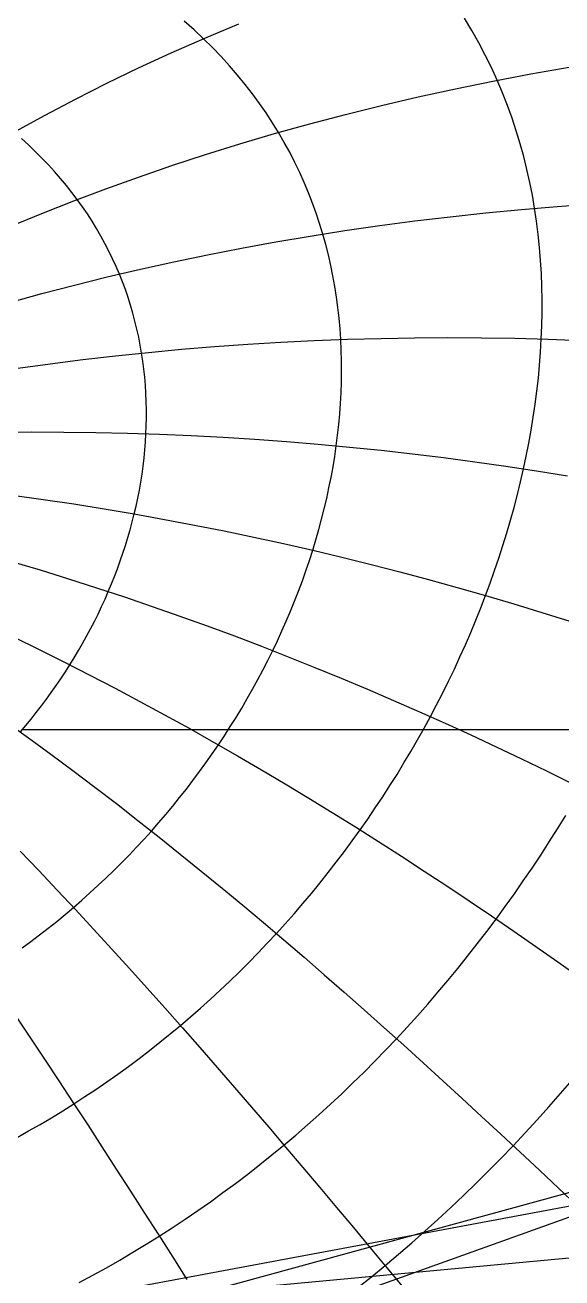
# Model space of a CAD drawing. Header units: millimetres. Extents: x -267 to 267, y -134 to 134.
# Drawn here: x 25.4 to 55.8, y 3.8 to 74.8 of the extents above; entities that cross this region are included whole.
import ezdxf

# ---------------------------------------------------------------- set-up
doc = ezdxf.new("R2010")
doc.units = ezdxf.units.MM
doc.layers.add('ENGRAVE', color=7, linetype='Continuous')

msp = doc.modelspace()

# ---------------------------------------------------------------- linework, layer by layer
at = {"layer": 'ENGRAVE'}
for points in [[(24.8674, 68.7643), (26.5543, 69.692), (28.2808, 70.6026), (30.0478, 71.4954), (31.8564, 72.3695), (33.7075, 73.2241), (35.6019, 74.0583), (37.5405, 74.8711)], [(41.7193, 45.0297), (41.8969, 45.6134), (42.0651, 46.1993), (42.2238, 46.7872), (42.3727, 47.3772), (42.5118, 47.969), (42.6408, 48.5625), (42.7597, 49.1576), (42.8684, 49.7541), (42.9665, 50.352), (43.054, 50.951), (43.1308, 51.5511), (43.1966, 52.1521), (43.2512, 52.7538), (43.2946, 53.3562), (43.3265, 53.9591), (43.3467, 54.5622), (43.355, 55.1656), (43.3513, 55.769), (43.3354, 56.3723), (43.307, 56.9753), (43.2659, 57.5778), (43.212, 58.1797), (43.145, 58.7809), (43.0647, 59.3812), (42.9708, 59.9803), (42.8633, 60.5781), (42.7417, 61.1745), (42.606, 61.7693), (42.4558, 62.3622), (42.2909, 62.9531), (42.1111, 63.5419), (41.9161, 64.1282), (41.7057, 64.7119), (41.4796, 65.2928), (41.2376, 65.8708), (40.9794, 66.4455), (40.7048, 67.0167), (40.4135, 67.5844), (40.1052, 68.1481), (39.7797, 68.7078), (39.4367, 69.2631), (39.0761, 69.8138), (38.6975, 70.3597), (38.3007, 70.9006), (37.8854, 71.4361), (37.4515, 71.9661), (36.9986, 72.4902), (36.5267, 73.0083), (36.0354, 73.5199), (35.5246, 74.025), (34.994, 74.5231), (34.4436, 75.014)], [(51.5127, 42.4628), (51.7741, 43.1683), (52.0256, 43.877), (52.2671, 44.5885), (52.4985, 45.3029), (52.7195, 46.0199), (52.9301, 46.7395), (53.13, 47.4615), (53.3191, 48.1858), (53.4972, 48.9123), (53.6641, 49.6408), (53.8196, 50.3712), (53.9636, 51.1033), (54.0957, 51.8371), (54.2158, 52.5723), (54.3236, 53.3089), (54.419, 54.0466), (54.5017, 54.7854), (54.5713, 55.5251), (54.6277, 56.2655), (54.6706, 57.0065), (54.6997, 57.7479), (54.7147, 58.4896), (54.7153, 59.2313), (54.7011, 59.973), (54.672, 60.7144), (54.6274, 61.4554), (54.5671, 62.1958), (54.4907, 62.9354), (54.3978, 63.674), (54.2881, 64.4114), (54.161, 65.1475), (54.0163, 65.8819), (53.8535, 66.6146), (53.6721, 67.3452), (53.4716, 68.0736), (53.2517, 68.7996), (53.0118, 69.5228), (52.7514, 70.2431), (52.4699, 70.9601), (52.167, 71.6737), (51.842, 72.3836), (51.4943, 73.0895), (51.1234, 73.791), (50.7287, 74.488), (50.3096, 75.1801)], [(24.6102, 63.3988), (26.3792, 64.1241), (28.1763, 64.8307), (30.0019, 65.5181), (31.856, 66.1855), (33.7385, 66.8325), (35.6495, 67.4582), (37.5889, 68.0622), (39.5563, 68.6437), (41.5515, 69.2021), (43.574, 69.7369), (45.6234, 70.2473), (47.699, 70.7328), (49.8002, 71.1927), (51.926, 71.6265), (54.0755, 72.0336), (56.2477, 72.4135)], [(31.6093, 47.0883), (31.7136, 47.5381), (31.8098, 47.9893), (31.8977, 48.4417), (31.9772, 48.8952), (32.0483, 49.3497), (32.1108, 49.8052), (32.1646, 50.2614), (32.2097, 50.7183), (32.2459, 51.1758), (32.2731, 51.6337), (32.2912, 52.0919), (32.3001, 52.5502), (32.2997, 53.0087), (32.2899, 53.467), (32.2706, 53.9252), (32.2416, 54.383), (32.2029, 54.8404), (32.1544, 55.2972), (32.0959, 55.7533), (32.0273, 56.2085), (31.9486, 56.6627), (31.8595, 57.1158), (31.7601, 57.5676), (31.6502, 58.018), (31.5296, 58.4668), (31.3984, 58.9139), (31.2563, 59.3592), (31.1033, 59.8025), (30.9393, 60.2436), (30.7641, 60.6824), (30.5777, 61.1188), (30.3801, 61.5525), (30.1709, 61.9835), (29.9503, 62.4115), (29.7182, 62.8365), (29.4743, 63.2582), (29.2187, 63.6764), (28.9512, 64.0912), (28.6719, 64.5021), (28.3806, 64.9092), (28.0773, 65.3121), (27.7619, 65.7108), (27.4344, 66.1051), (27.0947, 66.4948), (26.7429, 66.8797), (26.3788, 67.2596), (26.0025, 67.6345), (25.6139, 68.004), (25.2131, 68.368)], [(24.5563, 59.0814), (26.3799, 59.5803), (28.2213, 60.0598), (30.0802, 60.5194), (31.9561, 60.9587), (33.8486, 61.3773), (35.7572, 61.7749), (37.6812, 62.151), (39.6202, 62.5052), (41.5734, 62.8373), (43.54, 63.1469), (45.5194, 63.4337), (47.5107, 63.6974), (49.513, 63.9376), (51.5253, 64.1542), (53.5468, 64.347), (55.5765, 64.5156), (57.6132, 64.66)], [(25.0037, 55.3537), (26.8439, 55.6061), (28.6921, 55.8392), (30.5479, 56.0528), (32.4105, 56.2467), (34.2795, 56.4208), (36.1541, 56.5748), (38.0337, 56.7087), (39.9176, 56.8224), (41.8051, 56.9157), (43.6956, 56.9886), (45.5882, 57.0409), (47.4824, 57.0728), (49.3773, 57.0841), (51.2723, 57.0747), (53.1665, 57.0449), (55.0594, 56.9945), (56.9501, 56.9235)], [(133.5177, 51.5127), (135.0929, 50.7952), (136.65, 50.0643), (138.1891, 49.3203), (139.7106, 48.5637), (141.2145, 47.7949), (142.7013, 47.0142), (144.1712, 46.222), (145.6245, 45.4186), (147.0616, 44.6046), (148.4827, 43.78), (149.8881, 42.9455), (151.2784, 42.1011), (152.6536, 41.2474), (154.0144, 40.3846), (155.3609, 39.513), (156.6935, 38.633), (158.0127, 37.7448), (159.3188, 36.8487), (-106.4232, -35.9451)], [(24.0001, 51.7208), (25.8081, 51.734), (27.6163, 51.7292), (29.4241, 51.7063), (31.231, 51.6655), (33.0364, 51.6066), (34.8397, 51.5298), (36.6406, 51.4351), (38.4384, 51.3225), (40.2327, 51.1923), (42.0229, 51.0444), (43.8087, 50.8789), (45.5894, 50.6961), (47.3647, 50.4959), (49.1342, 50.2786), (50.8973, 50.0444), (52.6537, 49.7933), (54.403, 49.5255), (56.1449, 49.2413)], [(170.3053, 48.1424), (-95.4101, -47.1671)], [(24.718, 48.1562), (26.4508, 47.9129), (28.1772, 47.6537), (29.8968, 47.3788), (31.6093, 47.0883), (33.3144, 46.7825), (35.0118, 46.4615), (36.7012, 46.1255), (38.3824, 45.7747), (40.0552, 45.4094), (41.7193, 45.0297), (43.3745, 44.6359), (45.0208, 44.2281), (46.6579, 43.8067), (48.2856, 43.3719), (49.904, 42.9238), (51.5127, 42.4628), (53.1119, 41.989), (54.7014, 41.5028), (56.2811, 41.0043)], [(25.1539, 34.7341), (25.4599, 35.0966), (25.7605, 35.4634), (26.0555, 35.8343), (26.3448, 36.2092), (26.6285, 36.5882), (26.9063, 36.971), (27.1782, 37.3576), (27.4442, 37.7479), (27.7042, 38.1418), (27.9579, 38.5393), (28.2055, 38.9402), (28.4468, 39.3445), (28.6816, 39.7521), (28.91, 40.1628), (29.1318, 40.5766), (29.347, 40.9934), (29.5554, 41.4132), (29.7569, 41.8357), (29.9516, 42.2609), (30.1392, 42.6887), (30.3197, 43.1191), (30.4931, 43.5518), (30.6591, 43.9869), (30.8177, 44.4241), (30.9689, 44.8635), (31.1125, 45.3049), (31.2485, 45.7482), (31.3767, 46.1932), (31.497, 46.64), (31.6093, 47.0883)], [(25.2524, 22.4962), (25.7503, 22.8615), (26.2433, 23.2336), (26.7313, 23.6125), (27.2142, 23.9982), (27.6919, 24.3904), (28.1643, 24.7892), (28.6314, 25.1945), (29.093, 25.6062), (29.5491, 26.0241), (29.9996, 26.4482), (30.4444, 26.8785), (30.8834, 27.3147), (31.3165, 27.7569), (31.7436, 28.2049), (32.1647, 28.6586), (32.5796, 29.1181), (32.9883, 29.583), (33.3907, 30.0534), (33.7867, 30.5292), (34.1763, 31.0102), (34.5592, 31.4965), (34.9355, 31.9877), (35.305, 32.484), (35.6676, 32.9851), (36.0234, 33.491), (36.3721, 34.0016), (36.7137, 34.5167), (37.0481, 35.0363), (37.3752, 35.5602), (37.6949, 36.0884), (38.007, 36.6208), (38.3116, 37.1572), (38.6085, 37.6975), (38.8976, 38.2417), (39.1788, 38.7895), (39.452, 39.341), (39.7171, 39.896), (39.974, 40.4544), (40.2225, 41.016), (40.4626, 41.5809), (40.6941, 42.1487), (40.917, 42.7195), (41.1311, 43.2931), (41.3362, 43.8694), (41.5323, 44.4483), (41.7193, 45.0297)], [(24.6542, 44.4013), (26.2695, 43.9167), (27.8742, 43.419), (29.4683, 42.9084), (31.0517, 42.3853), (32.6244, 41.8499), (34.1863, 41.3024), (35.7376, 40.7432), (37.2782, 40.1724), (38.8082, 39.5905), (40.3275, 38.9975), (41.8364, 38.3938), (43.3348, 37.7797), (44.8228, 37.1554), (46.3005, 36.5212), (47.7682, 35.8774), (49.2258, 35.2241), (50.6735, 34.5616), (52.1114, 33.8903), (53.5398, 33.2103), (54.9587, 32.522), (56.3683, 31.8255)], [(24.9695, 11.753), (25.6231, 12.1154), (26.2719, 12.4869), (26.9159, 12.8673), (27.5548, 13.2566), (28.1887, 13.6546), (28.8173, 14.0613), (29.4407, 14.4766), (30.0586, 14.9004), (30.6712, 15.3326), (31.2781, 15.7731), (31.8794, 16.2217), (32.475, 16.6785), (33.0647, 17.1433), (33.6485, 17.6159), (34.2263, 18.0964), (34.7981, 18.5845), (35.3637, 19.0802), (35.9231, 19.5834), (36.4761, 20.094), (37.0228, 20.6119), (37.563, 21.1369), (38.0967, 21.669), (38.6237, 22.208), (39.144, 22.7539), (39.6576, 23.3065), (40.1642, 23.8657), (40.664, 24.4314), (41.1568, 25.0036), (41.6425, 25.582), (42.121, 26.1666), (42.5923, 26.7573), (43.0563, 27.354), (43.5129, 27.9565), (43.962, 28.5648), (44.4036, 29.1786), (44.8375, 29.7981), (45.2638, 30.4229), (45.6822, 31.053), (46.0928, 31.6882), (46.4954, 32.3286), (46.89, 32.9739), (47.2764, 33.624), (47.6546, 34.2788), (48.0244, 34.9383), (48.3858, 35.6022), (48.7387, 36.2705), (49.0829, 36.9431), (49.4184, 37.6198), (49.7451, 38.3005), (50.0628, 38.9852), (50.3714, 39.6736), (50.6709, 40.3657), (50.961, 41.0613), (51.2417, 41.7604), (51.5127, 42.4628)], [(24.7589, 40.1239), (26.2168, 39.4114), (27.6624, 38.6889), (29.096, 37.9569), (30.5177, 37.2154), (31.9278, 36.465), (33.3265, 35.7057), (34.714, 34.938), (36.0906, 34.162), (37.4565, 33.378), (38.8119, 32.5864), (40.1571, 31.7873), (41.4924, 30.981), (42.8181, 30.1678), (44.1343, 29.3479), (45.4414, 28.5216), (46.7396, 27.689), (48.0292, 26.8505), (49.3106, 26.0062), (50.5838, 25.1564), (51.8493, 24.3014), (53.1074, 23.4412), (54.3582, 22.5763), (55.6021, 21.7066), (56.8393, 20.8326)], [(133.5177, 35.0118), (134.8953, 34.2366), (136.2622, 33.4534), (137.6186, 32.6625), (138.9648, 31.8641), (140.301, 31.0585), (141.6276, 30.2459), (142.9447, 29.4266), (144.2526, 28.6009), (145.5517, 27.7689), (146.8421, 26.931), (148.1242, 26.0872), (149.3983, 25.238), (-116.3709, -24.3834)], [(24.3452, 35.3142), (25.6179, 34.3984), (26.8787, 33.4757), (28.1283, 32.5465), (29.3668, 31.611), (30.5947, 30.6694), (31.8123, 29.722), (33.0201, 28.769), (34.2183, 27.8107), (35.4074, 26.8473), (36.5877, 25.879), (37.7596, 24.906), (38.9233, 23.9287), (40.0794, 22.9471), (41.228, 21.9615), (42.3696, 20.972), (43.5046, 19.979), (44.6331, 18.9826), (45.7557, 17.9829), (46.8726, 16.9802), (47.9842, 15.9747), (49.0908, 14.9665), (50.1928, 13.9558), (51.2903, 12.9428), (52.3839, 11.9278), (53.4738, 10.9108), (54.5603, 9.892), (55.6438, 8.8716), (56.7246, 7.8498)], [(25.22, 34.863), (26.7035, 34.863), (28.1871, 34.863), (29.6706, 34.863), (31.1541, 34.863), (32.6377, 34.863), (34.1212, 34.863), (35.6047, 34.863), (37.0882, 34.863), (38.5718, 34.863), (40.0553, 34.863), (41.5388, 34.863), (43.0224, 34.863), (44.5059, 34.863), (45.9894, 34.863), (47.473, 34.863), (48.9565, 34.863), (50.44, 34.863), (51.9235, 34.863), (53.4071, 34.863), (54.8906, 34.863), (56.3741, 34.863)], [(28.493, 3.5327), (29.2624, 3.9446), (30.0262, 4.3669), (30.7843, 4.7997), (31.5367, 5.2427), (32.2832, 5.6958), (33.0238, 6.159), (33.7584, 6.6321), (34.4868, 7.1151), (35.209, 7.6077), (35.9249, 8.1099), (36.6345, 8.6215), (37.3376, 9.1425), (38.0341, 9.6727), (38.7241, 10.2119), (39.4074, 10.7602), (40.0839, 11.3173), (40.7536, 11.8831), (41.4165, 12.4574), (42.0724, 13.0403), (42.7214, 13.6315), (43.3633, 14.231), (43.998, 14.8385), (44.6256, 15.454), (45.246, 16.0774), (45.8591, 16.7085), (46.4649, 17.3472), (47.0633, 17.9933), (47.6543, 18.6469), (48.2378, 19.3076), (48.8137, 19.9755), (49.3821, 20.6503), (49.9428, 21.332), (50.4959, 22.0205), (51.0412, 22.7156), (51.5787, 23.4171), (52.1084, 24.1251), (52.6302, 24.8393), (53.144, 25.5596), (53.6499, 26.2859), (54.1477, 27.0181), (54.6373, 27.7561), (55.1188, 28.4998), (55.5921, 29.249), (56.057, 30.0035)], [(25.1491, 27.9681), (26.2016, 26.8707), (27.2453, 25.7694), (28.2806, 24.6646), (29.3078, 23.5563), (30.3274, 22.4447), (31.3398, 21.3301), (32.3455, 20.2127), (33.3447, 19.0925), (34.338, 17.9698), (35.3256, 16.8447), (36.308, 15.7174), (37.2855, 14.588), (38.2585, 13.4568), (39.2274, 12.3239), (40.1925, 11.1894), (41.1542, 10.0534), (42.1128, 8.9162), (43.0688, 7.7779), (44.0224, 6.6386), (44.974, 5.4984), (45.924, 4.3576), (46.8726, 3.2162)], [(24.8588, 18.6786), (25.6902, 17.4375), (26.5166, 16.1947), (27.3383, 14.9505), (28.1557, 13.7049), (28.9693, 12.4581), (29.7793, 11.2102), (30.5862, 9.9613), (31.3903, 8.7114), (32.192, 7.4608), (32.9916, 6.2096), (33.7894, 4.9578), (34.5859, 3.7055)], [(133.5177, 17.7291), (134.7868, 16.9191), (136.0511, 16.1054), (137.3107, 15.2882), (138.5659, 14.4678), (139.8169, 13.6443), (141.064, 12.8178), (-124.7279, -11.9887)], [(44.2726, 3.2367), (45.0486, 3.8566), (45.817, 4.4862), (46.5778, 5.1253), (47.3309, 5.7738), (48.0762, 6.4316), (48.8139, 7.0985), (49.5437, 7.7743), (50.2658, 8.459), (50.9801, 9.1523), (51.6865, 9.8541), (52.385, 10.5644), (53.0757, 11.2828), (53.7585, 12.0094), (54.4334, 12.7439), (55.1003, 13.4863), (55.7593, 14.2363), (56.4104, 14.9939)]]:
    msp.add_lwpolyline(points, dxfattribs=at)

doc.saveas('drawing.dxf')
